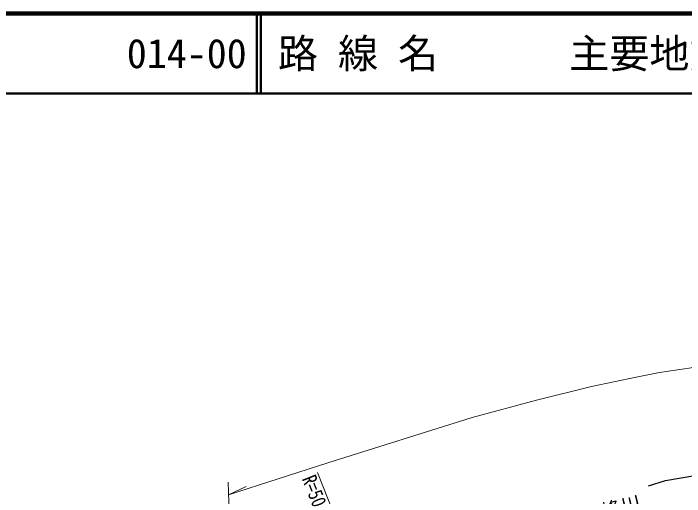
# Model space of a CAD drawing. Units: millimetres, scale not verified. Extents: x 40000 to 680000, y 20000 to 380000.
# Drawn here: x 147374 to 231125, y 319690 to 380000 of the extents above; entities that cross this region are included whole.
import ezdxf
from ezdxf.enums import TextEntityAlignment as Align

# ---------------------------------------------------------------- set-up
doc = ezdxf.new("R2010")
doc.units = ezdxf.units.MM
doc.header["$LTSCALE"] = 1000
for name, color, linetype, lineweight in [('M-BGD', 7, 'Continuous', 25), ('M-STR-HTXT', 7, 'Continuous', 13), ('M-TTL', 2, 'Continuous', 140), ('M-TTL-LINE', 7, 'Continuous', 50)]:
    doc.layers.add(name, color=color, linetype=linetype, lineweight=lineweight)
doc.layers.add('M-BMK-HTXT', color=7, linetype='Continuous')
doc.layers.add('M-TTL-TXT', color=7, linetype='Continuous')
doc.styles.add('ＭＳ ゴシック', font='')
doc.styles.get('ＭＳ ゴシック').set_extended_font_data('MS Gothic')

msp = doc.modelspace()

# ---------------------------------------------------------------- linework, layer by layer
at = {"layer": 'M-BGD'}
msp.add_lwpolyline([(226624, 321029), (228749, 321703), (232391, 322323), (236783, 322480), (241553, 322480), (246592, 323024), (254140, 325365), (256027, 325737)], dxfattribs=at)
at = {"layer": 'M-STR-HTXT'}
for p, q in [((196134, 295473), (185326, 322703)), ((174171, 321489), (174943, 295325)), ((174218, 319889), (176424, 320966))]:
    msp.add_line(p, q, dxfattribs=at)
msp.add_lwpolyline([(241565, 337175), (227998, 335173), (225095, 334587), (219518, 333451), (212655, 331726), (204611, 329558), (186595, 323916), (174218, 319889)], dxfattribs=at)
at = {"layer": 'M-TTL'}
msp.add_line((680000, 380000), (40000, 380000), dxfattribs=at)
at = {"layer": 'M-TTL-LINE'}
for p, q in [((177750, 380000), (177750, 370000)), ((178250, 380000), (178250, 370000)), ((40000, 370000), (680000, 370000))]:
    msp.add_line(p, q, dxfattribs=at)

# ---------------------------------------------------------------- texts
at = {"layer": 'M-BMK-HTXT', "style": 'ＭＳ ゴシック'}
msp.add_text('金峰川', height=1833, rotation=13.687, dxfattribs=at).set_placement((221965, 318052), align=Align.MIDDLE_CENTER)
at = {"layer": 'M-STR-HTXT', "style": 'ＭＳ ゴシック', "width": 0.8}
msp.add_text('R=50', height=1833, rotation=291.649, dxfattribs=at).set_placement((185047, 322592), align=Align.TOP_LEFT)
at = {"layer": 'M-TTL-TXT', "style": 'ＭＳ ゴシック'}
for s, p in [('路 線 名', (180380, 375000)), ('主要地方道\u3000徳山徳地線', (216734, 375000)), ('014-00', (161521, 375000))]:
    msp.add_text(s, height=3666, dxfattribs=at).set_placement(p, align=Align.MIDDLE_LEFT)

doc.saveas('drawing.dxf')
